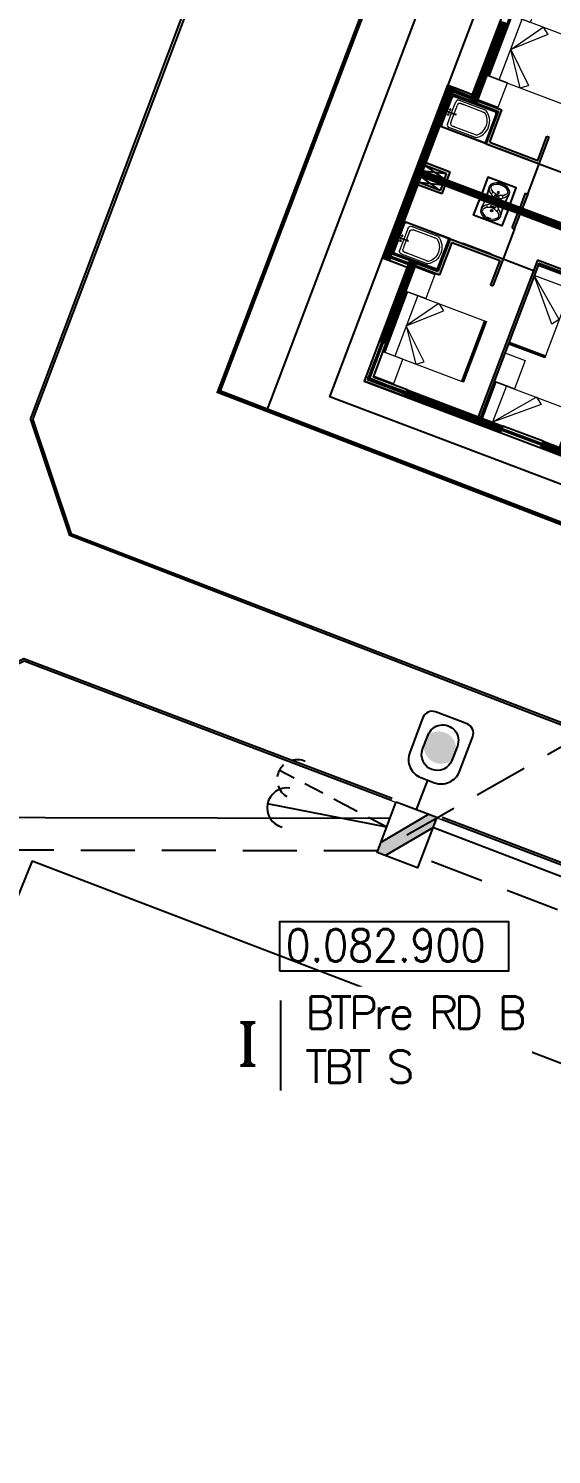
# Model space of a CAD drawing. Extents: x 0 to 346944, y 0 to 6285838.
# Drawn here: x 344133.54 to 344145.64, y 6284404.85 to 6284437.87 of the extents above; entities that cross this region are included whole.
import ezdxf
from ezdxf.enums import TextEntityAlignment as Align

# ---------------------------------------------------------------- set-up
doc = ezdxf.new("R2010")
doc.units = 0
doc.header["$LTSCALE"] = 5
for name, pattern in [('DASHDOT', [1, 0.5, -0.25, 0, -0.25]), ('DASHDOTX2', [2, 1, -0.5, 0, -0.5]), ('DASHED', [0.75, 0.5, -0.25]), ('HIDDEN', [0.375, 0.25, -0.125])]:
    doc.linetypes.add(name, pattern=pattern)
for name, color, linetype in [('ACOM-P', 251, 'DASHED'), ('CALLES-URBANAS', 6, 'Continuous'), ('COTAS', 11, 'Continuous'), ('EQUIPOS_E', 240, 'Continuous'), ('ESTRUCTURAS_E', 42, 'Continuous'), ('ESTRUCTURAS_P', 42, 'Continuous'), ('GRILLA', 254, 'Continuous'), ('LBT_A_E', 100, 'Continuous'), ('LBT_A_P', 100, 'DASHED'), ('LINEA-EDIFICACION-URBANA', 21, 'Continuous'), ('Numero', 42, 'Continuous'), ('PLANTA', 6, 'Continuous'), ('POSTES_E', 41, 'Continuous'), ('Prosan General Linea Oficial', 6, 'DASHDOTX2'), ('PUNTO-DE-INTERES', 254, 'Continuous'), ('TEXTO-BT_P', 151, 'Continuous')]:
    doc.layers.add(name, color=color, linetype=linetype)
doc.layers.add('Muebles', color=8, linetype='Continuous', lineweight=15)
doc.styles.add('2mm', font='simplex.shx', dxfattribs={"width": 0.8, "height": 0.65})
doc.styles.add('ROMANS', font='romans.shx', dxfattribs={"height": 1})
doc.styles.add('ROMANT', font='romant.shx', dxfattribs={"height": 2})
doc.dimstyles.new('ACOMETIDA 500', dxfattribs={"dimtxt": 0.65, "dimasz": 1.8, "dimexe": 1.25, "dimexo": 0.625, "dimtad": 0, "dimdec": 0, "dimtxsty": '2mm', "dimblk": 'NONE', "dimcen": 2.5, "dimse1": 1, "dimse2": 1, "dimclrd": 256, "dimclrt": 2, "dimadec": 0, "dimazin": 0, "dimtfac": 1, "dimtdec": 0, "dimtmove": 0, "dimatfit": 3, "dimldrblk": 'NONE', "dimfxl": 1, "dimtfill": 1, "dimlwd": -1, "dimarcsym": 2})
doc.dimstyles.new('GRILLA X 500', dxfattribs={"dimtxt": 0.5, "dimasz": 1.8, "dimexe": 1.25, "dimexo": 0.625, "dimtad": 0, "dimdec": 0, "dimtxsty": 'ROMANS', "dimblk": 'NONE', "dimcen": 2.5, "dimse1": 1, "dimse2": 1, "dimsd1": 1, "dimsd2": 1, "dimclrd": 256, "dimclrt": 256, "dimadec": 0, "dimazin": 0, "dimtfac": 1, "dimtdec": 0, "dimtmove": 0, "dimatfit": 3, "dimldrblk": 'NONE', "dimfxlon": 1, "dimtfill": 1, "dimlwd": -1, "dimarcsym": 2})
doc.dimstyles.new('VANO 500', dxfattribs={"dimtxt": 0.65, "dimasz": 1.8, "dimexe": 0, "dimexo": 8, "dimgap": 1.2, "dimtad": 0, "dimdec": 0, "dimzin": 0, "dimdsep": 46, "dimtxsty": '2mm', "dimblk": 'NONE', "dimcen": 0, "dimse1": 1, "dimse2": 1, "dimsd1": 1, "dimsd2": 1, "dimclrd": 7, "dimclrt": 2, "dimadec": 0, "dimazin": 0, "dimtfac": 1, "dimtdec": 0, "dimtofl": 0, "dimtmove": 0, "dimatfit": 3, "dimldrblk": 'NONE', "dimfxl": 1, "dimtfill": 1, "dimtolj": 1, "dimtzin": 0, "dimlwd": 25, "dimarcsym": 0})
pattern_1 = [(24.0585514, (-1774.248965, -181.283302), (-0.003883056714, 0.008697556873), [])]
pattern_2 = [(24.0585514, (-1774.248965, -181.283302), (-0.00764381243, 0.01712117495), []), (24.0585514, (-1774.236602, -181.288034), (-0.00764381243, 0.01712117495), [0.009, -0.00375])]

# ---------------------------------------------------------------- blocks, each defined once
blk = doc.blocks.new('tina')
at = {"layer": 'Muebles'}
for p, q in [((170.315, 135.697, 647.13), (171.415, 135.697, 647.13)), ((170.315, 135.697, 647.13), (170.315, 134.927, 647.13)), ((170.327, 134.97, 647.13), (170.327, 135.654, 647.13)), ((170.358, 135.685, 647.13), (171.372, 135.685, 647.13)), ((170.574, 135.651, 647.13), (171.231, 135.651, 647.13)), ((170.574, 135.59, 647.13), (171.17, 135.59, 647.13)), ((170.574, 135.59, 647.13), (170.636, 135.59, 647.13)), ((171.109, 135.59, 647.13), (171.17, 135.59, 647.13)), ((171.231, 135.529, 647.13), (171.231, 135.179, 647.13)), ((171.293, 135.59, 647.13), (171.293, 135.179, 647.13)), ((171.403, 135.654, 647.13), (171.403, 134.97, 647.13)), ((171.415, 135.697, 647.13), (171.415, 134.927, 647.13)), ((171.195, 135.312, 647.13), (171.176, 135.312, 647.13)), ((171.201, 135.318, 647.13), (171.201, 135.337, 647.13)), ((171.201, 135.306, 647.13), (171.201, 135.288, 647.13)), ((171.225, 135.312, 647.13), (171.207, 135.312, 647.13)), ((171.231, 135.179, 647.13), (171.231, 135.095, 647.13)), ((171.361, 135.32, 647.13), (171.239, 135.32, 647.13)), ((171.361, 135.305, 647.13), (171.239, 135.305, 647.13)), ((171.354, 135.312, 647.13), (171.247, 135.312, 647.13)), ((171.293, 135.179, 647.13), (171.293, 135.034, 647.13)), ((171.415, 134.927, 647.13), (170.315, 134.927, 647.13)), ((170.358, 134.939, 647.13), (171.372, 134.939, 647.13)), ((170.574, 135.034, 647.13), (171.17, 135.034, 647.13)), ((170.636, 135.034, 647.13), (170.574, 135.034, 647.13)), ((171.231, 134.973, 647.13), (170.574, 134.973, 647.13)), ((171.17, 135.034, 647.13), (171.109, 135.034, 647.13))]:
    blk.add_line(p, q, dxfattribs=at)
for centre, radius in [((171.201, 135.312, 647.13), 0.0122), ((171.201, 135.312, 647.13), 0.00611), ((171.354, 135.373, 647.13), 0.00764), ((171.354, 135.251, 647.13), 0.00764)]:
    blk.add_circle(centre, radius, dxfattribs=at)
for centre, radius, start, end in [((170.358, 135.654, 647.13), 0.0306, 90, 180), ((170.765, 135.312, 647.13), 0.389, 119.2947, 240.7052), ((170.787, 135.312, 647.13), 0.35, 127.3747, 232.6253), ((171.17, 135.529, 647.13), 0.0611, 360, 90), ((171.231, 135.59, 647.13), 0.0611, 360, 90), ((171.354, 135.373, 647.13), 0.0153, 125.7931, 144.2069), ((171.348, 135.388, 647.13), 0.00365, 218.5191, 6.4809), ((171.354, 135.373, 647.13), 0.0153, 80.7931, 99.2069), ((171.36, 135.388, 647.13), 0.00365, 173.5191, 321.4809), ((171.354, 135.373, 647.13), 0.0153, 35.7931, 54.2069), ((171.372, 135.654, 647.13), 0.0306, 360, 90), ((171.17, 135.095, 647.13), 0.0611, 270, 360), ((171.239, 135.312, 647.13), 0.00764, 90, 270), ((171.354, 135.373, 647.13), 0.0153, 170.7931, 189.2069), ((171.354, 135.251, 647.13), 0.0153, 170.7931, 189.2069), ((171.339, 135.379, 647.13), 0.00365, 263.5191, 51.4809), ((171.339, 135.367, 647.13), 0.00365, 308.5191, 96.4809), ((171.339, 135.257, 647.13), 0.00365, 263.5191, 51.4809), ((171.339, 135.245, 647.13), 0.00365, 308.5191, 96.4809), ((171.354, 135.373, 647.13), 0.0153, 215.7931, 234.2069), ((171.354, 135.251, 647.13), 0.0153, 125.7931, 144.2069), ((171.354, 135.251, 647.13), 0.0153, 215.7931, 234.2069), ((171.348, 135.359, 647.13), 0.00365, 353.5191, 141.4809), ((171.348, 135.266, 647.13), 0.00365, 218.5191, 6.4809), ((171.348, 135.236, 647.13), 0.00365, 353.5191, 141.4809), ((171.354, 135.373, 647.13), 0.00764, 360, 180), ((171.354, 135.373, 647.13), 0.00764, 180, 360), ((171.354, 135.251, 647.13), 0.00764, 360, 180), ((171.354, 135.251, 647.13), 0.00764, 180, 360), ((171.361, 135.312, 647.13), 0.0153, 210, 150), ((171.354, 135.373, 647.13), 0.0153, 260.7931, 279.2069), ((171.354, 135.251, 647.13), 0.0153, 80.7931, 99.2069), ((171.354, 135.251, 647.13), 0.0153, 260.7931, 279.2069), ((171.36, 135.359, 647.13), 0.00365, 38.5191, 186.4809), ((171.36, 135.266, 647.13), 0.00365, 173.5191, 321.4809), ((171.36, 135.236, 647.13), 0.00365, 38.5191, 186.4809), ((171.361, 135.312, 647.13), 0.00764, 270, 90), ((171.354, 135.373, 647.13), 0.0153, 305.7931, 324.2069), ((171.354, 135.251, 647.13), 0.0153, 35.7931, 54.2069), ((171.354, 135.251, 647.13), 0.0153, 305.7931, 324.2069), ((171.368, 135.379, 647.13), 0.00365, 128.5191, 276.4809), ((171.368, 135.367, 647.13), 0.00365, 83.5191, 231.4809), ((171.368, 135.257, 647.13), 0.00365, 128.5191, 276.4809), ((171.368, 135.245, 647.13), 0.00365, 83.5191, 231.4809), ((171.354, 135.373, 647.13), 0.0153, 350.7931, 9.2069), ((171.354, 135.251, 647.13), 0.0153, 350.7931, 9.2069), ((170.358, 134.97, 647.13), 0.0306, 180, 270), ((171.231, 135.034, 647.13), 0.0611, 270, 360), ((171.372, 134.97, 647.13), 0.0306, 270, 360)]:
    blk.add_arc(centre, radius, start, end, dxfattribs=at)
blk = doc.blocks.new('Cama 2 Plaza')
at = {"layer": 'Muebles'}
for p, q in [((171.36, 136.609, -1294.261), (171.345, 136.624, -1294.261)), ((171.38, 136.609, -1294.261), (171.395, 136.624, -1294.261)), ((172.525, 136.624, -1294.261), (172.365, 136.504, -1294.261)), ((172.365, 136.504, -1294.261), (173.045, 135.874, -1294.261)), ((173.045, 135.874, -1294.261), (172.525, 136.624, -1294.261)), ((173.045, 135.124, -1294.261), (173.045, 136.624, -1294.261)), ((173.31, 136.609, -1294.261), (173.295, 136.624, -1294.261)), ((173.33, 136.609, -1294.261), (173.345, 136.624, -1294.261)), ((173.045, 135.874, -1294.261), (172.365, 135.244, -1294.261)), ((172.525, 135.124, -1294.261), (173.045, 135.874, -1294.261)), ((171.36, 135.139, -1294.261), (171.345, 135.124, -1294.261)), ((171.38, 135.139, -1294.261), (171.395, 135.124, -1294.261)), ((172.525, 135.124, -1294.261), (172.365, 135.244, -1294.261)), ((173.31, 135.139, -1294.261), (173.295, 135.124, -1294.261)), ((173.33, 135.139, -1294.261), (173.345, 135.124, -1294.261))]:
    blk.add_line(p, q, dxfattribs=at)
at = {"layer": 'Muebles', "elevation": -1294.261}
for points in [[(172.845, 137.224), (172.845, 136.624), (173.345, 136.624), (173.345, 137.224)], [(171.345, 135.124), (171.345, 136.624), (171.395, 136.624), (171.395, 135.124)], [(171.36, 135.139), (171.36, 136.609), (171.38, 136.609), (171.38, 135.139)], [(171.395, 135.124), (171.395, 136.624), (173.295, 136.624), (173.295, 135.124)], [(173.295, 135.124), (173.295, 136.624), (173.345, 136.624), (173.345, 135.124)], [(173.33, 135.139), (173.33, 136.609), (173.31, 136.609), (173.31, 135.139)], [(172.845, 134.524), (172.845, 135.124), (173.345, 135.124), (173.345, 134.524)]]:
    blk.add_lwpolyline(points, close=True, dxfattribs=at)
blk = doc.blocks.new('Lavamanos')
at = {"layer": 'Muebles'}
for p, q in [((170.242, 134.923), (170.254, 135.104)), ((170.713, 134.926), (170.699, 135.106)), ((170.366, 134.991), (170.343, 135.029)), ((170.351, 134.982), (170.349, 134.985)), ((170.588, 134.991), (170.61, 135.029)), ((170.603, 134.982), (170.606, 134.985))]:
    blk.add_line(p, q, dxfattribs=at)
for points in [[(170.253, 135.111, 0.391595), (170.247, 135.105), (170.234, 134.924, 0.10733), (170.243, 134.856, 0.086738), (170.259, 134.828, 0.467235), (170.695, 134.827, 0.082377), (170.711, 134.854, 0.114857), (170.721, 134.926), (170.707, 135.106, 0.390741), (170.702, 135.111)], [(170.452, 134.774, 0.22708), (170.452, 134.774, 0.089204), (170.45, 134.775, 0.046169), (170.448, 134.776, 0.034314), (170.445, 134.776, 0.034314), (170.442, 134.776, 0.046169), (170.44, 134.775, 0.089204), (170.438, 134.774, 0.22708), (170.437, 134.774, 0.22708), (170.438, 134.773, 0.089204), (170.44, 134.772, 0.046169), (170.442, 134.771, 0.034314), (170.445, 134.771, 0.034314), (170.448, 134.771, 0.046169), (170.45, 134.772, 0.089204), (170.452, 134.773, 0.22708)], [(170.473, 134.772, 0.22708), (170.473, 134.773, 0.089204), (170.471, 134.774, 0.046169), (170.469, 134.775, 0.034314), (170.466, 134.775, 0.034314), (170.463, 134.775, 0.046169), (170.46, 134.774, 0.089204), (170.459, 134.773, 0.22708), (170.458, 134.772, 0.22708), (170.459, 134.772, 0.089204), (170.46, 134.771, 0.046169), (170.463, 134.77, 0.034314), (170.466, 134.77, 0.034314), (170.469, 134.77, 0.046169), (170.471, 134.771, 0.089204), (170.473, 134.772, 0.22708)], [(170.482, 134.772, -0.22708), (170.482, 134.773, -0.089204), (170.484, 134.774, -0.046169), (170.486, 134.775, -0.034314), (170.489, 134.775, -0.034314), (170.492, 134.775, -0.046169), (170.494, 134.774, -0.089204), (170.496, 134.773, -0.22708), (170.497, 134.772, -0.22708), (170.496, 134.772, -0.089204), (170.494, 134.771, -0.046169), (170.492, 134.77, -0.034314), (170.489, 134.77, -0.034314), (170.486, 134.77, -0.046169), (170.484, 134.771, -0.089204), (170.482, 134.772, -0.22708)], [(170.503, 134.774, -0.22708), (170.503, 134.774, -0.089204), (170.505, 134.775, -0.046169), (170.507, 134.776, -0.034314), (170.51, 134.776, -0.034314), (170.513, 134.776, -0.046169), (170.515, 134.775, -0.089204), (170.517, 134.774, -0.22708), (170.517, 134.774, -0.22708), (170.517, 134.773, -0.089204), (170.515, 134.772, -0.046169), (170.513, 134.771, -0.034314), (170.51, 134.771, -0.034314), (170.507, 134.771, -0.046169), (170.505, 134.772, -0.089204), (170.503, 134.773, -0.22708)]]:
    blk.add_lwpolyline(points, format="xyb", close=True, dxfattribs=at)
for centre, radius in [((170.435, 135.049), 0.014), ((170.477, 135.049), 0.014), ((170.517, 135.049), 0.014), ((170.477, 134.957), 0.0264), ((170.477, 134.957), 0.0176)]:
    blk.add_circle(centre, radius, dxfattribs=at)
for centre, radius, start, end in [((170.477, 134.854), 0.243, 13.9054, 164.7627), ((170.393, 134.911), 0.152, 175.5403, 198.6441), ((170.34, 134.893), 0.096, 198.6441, 220.3296), ((170.477, 135.01), 0.276, 220.3296, 319.6161), ((170.336, 134.89), 0.0608, 139.7712, 220.2287), ((170.471, 134.812), 0.216, 126.477, 148.1246), ((170.477, 134.771), 0.246, 40.2287, 139.7712), ((170.477, 135.01), 0.246, 220.2287, 319.7712), ((170.345, 134.982), 0.0048, 36.1745, 123.3515), ((170.609, 134.982), 0.0048, 56.6485, 143.8254), ((170.483, 134.812), 0.216, 32.4481, 53.5229), ((170.619, 134.89), 0.0608, 319.7712, 40.2287), ((170.615, 134.893), 0.096, 319.6161, 340.2142), ((170.562, 134.912), 0.152, 340.2142, 5.0936)]:
    blk.add_arc(centre, radius, start, end, dxfattribs=at)
blk = doc.blocks.new('cama')
at = {"layer": 'Muebles'}
for p, q in [((42.8, 33.367), (42.785, 33.352)), ((43.67, 33.387), (43.685, 33.402)), ((43.67, 33.367), (43.685, 33.352)), ((42.785, 32.352), (43.685, 33.102)), ((42.785, 33.102), (43.685, 33.102)), ((42.905, 32.192), (43.685, 33.102)), ((42.785, 32.352), (42.905, 32.192)), ((42.8, 31.437), (42.785, 31.452)), ((42.8, 31.417), (42.785, 31.402))]:
    blk.add_line(p, q, dxfattribs=at)
for points in [[(42.785, 33.402), (42.085, 33.402), (42.085, 32.902), (42.785, 32.902)], [(42.785, 33.402), (43.685, 33.402), (43.685, 33.352), (42.785, 33.352)], [(42.785, 31.452), (43.685, 31.452), (43.685, 33.352), (42.785, 33.352)], [(42.8, 33.387), (43.67, 33.387), (43.67, 33.367), (42.8, 33.367)], [(42.785, 31.402), (43.685, 31.402), (43.685, 31.452), (42.785, 31.452)], [(42.8, 31.417), (43.67, 31.417), (43.67, 31.437), (42.8, 31.437)]]:
    blk.add_lwpolyline(points, close=True, dxfattribs=at)
blk = doc.blocks.new('PLANTA 2')
at = {"layer": 'PUNTO-DE-INTERES'}
h = blk.add_hatch(dxfattribs=at)
h.set_pattern_fill('LINE', color=256, scale=0.003, angle=384.0586)
h.set_pattern_definition(pattern_1)
h.paths.add_polyline_path([(-18.457, -1.702), (-19.279, -3.849), (-20.08, -3.542), (-20.055, -3.477), (-19.319, -3.759), (-18.522, -1.677)])
h.paths.add_polyline_path([(-19.501, -1.303), (-19.612, -1.593), (-19.789, -1.526), (-19.817, -1.6), (-19.64, -1.668), (-19.673, -1.752), (-19.598, -1.781), (-19.426, -1.331)])
h.paths.add_polyline_path([(-20.536, -1.24), (-20.844, -1.122), (-20.873, -1.197), (-20.564, -1.314)])
h.paths.add_polyline_path([(-21.311, -0.943), (-21.643, -0.816), (-21.671, -0.891), (-21.34, -1.018)])
h.paths.add_polyline_path([(-22.11, -0.637), (-23.216, -0.214), (-23.245, -0.289), (-22.138, -0.712)])
h.paths.add_polyline_path([(-23.862, -0.502), (-23.787, -0.531), (-24.141, -1.456), (-24.216, -1.427)])
h.paths.add_polyline_path([(-20.19, -4.027), (-24.854, -2.242), (-24.472, -1.244), (-24.398, -1.272), (-24.767, -2.238), (-20.243, -3.969), (-20.241, -3.963), (-20.175, -3.988)])
h = blk.add_hatch(dxfattribs=at)
h.set_pattern_fill('JIS_STN_2.5', color=256, scale=0.0075, angle=339.0586)
h.set_pattern_definition(pattern_2)
h.paths.add_polyline_path([(-18.729, -2.218), (-18.846, -2.173), (-18.917, -2.36), (-18.801, -2.404), (-18.789, -2.375), (-18.877, -2.342), (-18.828, -2.213), (-18.74, -2.247)])
h.paths.add_polyline_path([(-19.474, -2.147), (-19.368, -1.869), (-19.598, -1.781), (-19.587, -1.752), (-19.328, -1.851), (-19.445, -2.158)])
h.paths.add_polyline_path([(-21.289, -3.125), (-21.261, -3.136), (-20.564, -1.314), (-20.592, -1.304)])
h.paths.add_polyline_path([(-21.636, -2.981), (-22.061, -2.818), (-21.95, -2.529), (-21.67, -2.636), (-21.491, -2.169), (-21.771, -2.062), (-21.368, -1.007), (-21.34, -1.018), (-21.733, -2.045), (-21.452, -2.152), (-21.653, -2.675), (-21.933, -2.568), (-22.022, -2.801), (-21.625, -2.953)])
h.paths.add_polyline_path([(-22.423, -0.603), (-23.116, -2.415), (-22.434, -2.675), (-22.424, -2.647), (-23.077, -2.397), (-22.395, -0.614)])
h.paths.add_polyline_path([(-24.13, -1.427), (-23.849, -1.534), (-23.992, -1.908), (-23.437, -2.12), (-23.33, -1.84), (-23.302, -1.851), (-23.42, -2.16), (-24.032, -1.926), (-23.889, -1.552), (-24.141, -1.456)])
h.paths.add_polyline_path([(-24.516, -2.334), (-24.492, -2.27), (-24.743, -2.174), (-24.731, -2.144), (-24.451, -2.252), (-24.487, -2.345)])
h.paths.add_polyline_path([(-23.582, -2.5), (-23.554, -2.51), (-23.618, -2.677), (-23.646, -2.667)])
h = blk.add_hatch(dxfattribs=at)
h.set_pattern_fill('LINE', color=256, scale=0.003, angle=384.0586)
h.set_pattern_definition(pattern_1)
h.paths.add_polyline_path([(-20.452, -6.915), (-19.63, -4.768), (-20.431, -4.461), (-20.456, -4.527), (-19.721, -4.808), (-20.517, -6.89)])
h.paths.add_polyline_path([(-21.495, -6.515), (-21.384, -6.225), (-21.561, -6.157), (-21.533, -6.082), (-21.356, -6.15), (-21.323, -6.066), (-21.249, -6.095), (-21.421, -6.544)])
h.paths.add_polyline_path([(-22.308, -5.871), (-22.616, -5.753), (-22.588, -5.679), (-22.28, -5.796)])
h.paths.add_polyline_path([(-23.083, -5.575), (-23.415, -5.448), (-23.386, -5.373), (-23.055, -5.5)])
h.paths.add_polyline_path([(-23.882, -5.269), (-24.989, -4.845), (-24.96, -4.771), (-23.853, -5.194)])
h.paths.add_polyline_path([(-25.277, -4.2), (-25.202, -4.228), (-24.848, -3.303), (-24.923, -3.275)])
h.paths.add_polyline_path([(-20.19, -4.027), (-24.854, -2.242), (-25.236, -3.24), (-25.162, -3.269), (-24.792, -2.303), (-20.268, -4.035), (-20.271, -4.041), (-20.205, -4.066)])
h = blk.add_hatch(dxfattribs=at)
h.set_pattern_fill('JIS_STN_2.5', color=256, scale=0.0075, angle=339.0586)
h.set_pattern_definition(pattern_2)
h.paths.add_polyline_path([(-20.31, -6.349), (-20.427, -6.305), (-20.356, -6.118), (-20.239, -6.163), (-20.25, -6.192), (-20.338, -6.158), (-20.387, -6.287), (-20.299, -6.32)])
h.paths.add_polyline_path([(-20.913, -5.905), (-21.019, -6.183), (-21.249, -6.095), (-21.26, -6.124), (-21.001, -6.223), (-20.883, -5.916)])
h.paths.add_polyline_path([(-21.611, -3.965), (-21.583, -3.975), (-22.28, -5.796), (-22.308, -5.786)])
h.paths.add_polyline_path([(-21.965, -3.84), (-22.39, -3.678), (-22.5, -3.967), (-22.22, -4.074), (-22.399, -4.541), (-22.679, -4.434), (-23.083, -5.489), (-23.055, -5.5), (-22.662, -4.473), (-22.382, -4.58), (-22.182, -4.057), (-22.462, -3.95), (-22.372, -3.716), (-21.975, -3.868)])
h.paths.add_polyline_path([(-24.138, -5.085), (-23.445, -3.274), (-22.763, -3.535), (-22.774, -3.563), (-23.428, -3.313), (-24.11, -5.096)])
h.paths.add_polyline_path([(-24.859, -3.332), (-24.578, -3.44), (-24.435, -3.067), (-23.881, -3.279), (-23.988, -3.559), (-23.96, -3.57), (-23.841, -3.26), (-24.453, -3.026), (-24.596, -3.4), (-24.848, -3.303)])
h.paths.add_polyline_path([(-24.541, -2.399), (-24.566, -2.464), (-24.817, -2.367), (-24.828, -2.397), (-24.548, -2.504), (-24.512, -2.41)])
h.paths.add_polyline_path([(-23.735, -2.899), (-23.707, -2.91), (-23.643, -2.743), (-23.671, -2.732)])
for p, q in [((-24.216, -1.427), (-23.862, -0.502)), ((-24.141, -1.456), (-23.787, -0.531)), ((-25.236, -3.24), (-24.472, -1.244)), ((-24.767, -2.238), (-24.398, -1.272)), ((-24.472, -1.244), (-24.398, -1.272)), ((-24.398, -1.272), (-24.187, -1.353)), ((-24.216, -1.427), (-24.426, -1.347)), ((-24.216, -1.427), (-24.141, -1.456)), ((-24.141, -1.456), (-23.889, -1.552)), ((-24.13, -1.427), (-23.849, -1.534)), ((-24.032, -1.926), (-23.889, -1.552)), ((-23.992, -1.908), (-23.849, -1.534)), ((-24.032, -1.926), (-23.42, -2.16)), ((-23.992, -1.908), (-23.437, -2.12)), ((-23.437, -2.12), (-23.33, -1.84)), ((-23.42, -2.16), (-23.302, -1.851)), ((-23.33, -1.84), (-23.302, -1.851)), ((-24.451, -2.252), (-24.731, -2.144)), ((-24.792, -2.303), (-25.162, -3.269)), ((-20.268, -4.035), (-24.792, -2.303)), ((-24.566, -2.464), (-24.792, -2.303)), ((-20.243, -3.969), (-24.767, -2.238)), ((-24.492, -2.27), (-24.767, -2.238)), ((-24.492, -2.27), (-24.743, -2.174)), ((-24.743, -2.174), (-24.516, -2.334)), ((-24.516, -2.334), (-24.492, -2.27)), ((-24.487, -2.345), (-24.451, -2.252)), ((-23.554, -2.51), (-23.42, -2.16)), ((-23.42, -2.16), (-23.07, -2.294)), ((-24.548, -2.504), (-24.828, -2.397)), ((-24.566, -2.464), (-24.817, -2.367)), ((-24.817, -2.367), (-24.541, -2.399)), ((-24.541, -2.399), (-24.566, -2.464)), ((-24.512, -2.41), (-24.548, -2.504)), ((-23.582, -2.5), (-23.646, -2.667)), ((-23.554, -2.51), (-23.618, -2.677)), ((-23.582, -2.5), (-23.554, -2.51)), ((-23.735, -2.899), (-23.671, -2.732)), ((-23.707, -2.91), (-23.643, -2.743)), ((-23.707, -2.91), (-23.841, -3.26)), ((-23.735, -2.899), (-23.707, -2.91)), ((-24.453, -3.026), (-24.596, -3.4)), ((-24.435, -3.067), (-24.578, -3.44)), ((-24.453, -3.026), (-23.841, -3.26)), ((-24.435, -3.067), (-23.881, -3.279)), ((-24.923, -3.275), (-25.277, -4.2)), ((-25.236, -3.24), (-25.162, -3.269)), ((-25.162, -3.269), (-24.952, -3.349)), ((-24.923, -3.275), (-25.133, -3.194)), ((-24.945, -3.298), (-24.953, -3.317)), ((-24.923, -3.275), (-24.848, -3.303)), ((-23.445, -3.274), (-24.138, -5.085)), ((-23.881, -3.279), (-23.988, -3.559)), ((-23.841, -3.26), (-23.96, -3.57)), ((-23.841, -3.26), (-23.491, -3.394)), ((-22.763, -3.535), (-23.445, -3.274)), ((-24.848, -3.303), (-25.202, -4.228)), ((-24.859, -3.332), (-24.578, -3.44)), ((-24.848, -3.303), (-24.596, -3.4)), ((-23.428, -3.313), (-24.11, -5.096)), ((-22.774, -3.563), (-23.428, -3.313)), ((-23.988, -3.559), (-23.96, -3.57)), ((-25.277, -4.2), (-25.456, -4.667)), ((-25.202, -4.228), (-25.352, -4.621)), ((-25.277, -4.2), (-25.202, -4.228)), ((-24.96, -4.771), (-25.352, -4.621)), ((-24.989, -4.845), (-25.456, -4.667)), ((-25.38, -4.643), (-25.41, -4.631)), ((-24.96, -4.771), (-24.989, -4.845)), ((-24.96, -4.771), (-23.853, -5.194)), ((-24.989, -4.845), (-23.882, -5.269)), ((-23.853, -5.194), (-23.882, -5.269)), ((-23.882, -5.269), (-23.415, -5.448)), ((-23.386, -5.373), (-23.853, -5.194)), ((-23.636, -5.309), (-23.644, -5.328)), ((-23.409, -5.396), (-23.416, -5.415)), ((-23.386, -5.373), (-23.415, -5.448)), ((-23.415, -5.448), (-23.083, -5.575)), ((-23.386, -5.373), (-23.055, -5.5))]:
    blk.add_line(p, q, dxfattribs=at)
at = {"layer": 'PUNTO-DE-INTERES', "ltscale": 30}
for p, q in [((-24.032, -1.926), (-24.569, -1.72)), ((-24.453, -3.026), (-24.99, -2.821))]:
    blk.add_line(p, q, dxfattribs=at)
at = {"layer": 'PUNTO-DE-INTERES', "ltscale": 13}
for p, q in [((-23.56, -2.11), (-23.887, -1.984)), ((-23.979, -3.204), (-24.306, -3.079))]:
    blk.add_line(p, q, dxfattribs=at)
at = {"layer": 'PUNTO-DE-INTERES'}
for points in [[(7.827, -18.301), (14.454, 1.363), (-4.323, 7.845), (-5.04, 8.133), (-16.944, 12.62), (-20.002, 13.777), (-24.341, 2.482), (-27.138, -4.783), (-22.696, -6.513), (-9.573, -11.594), (-0.464, -15.104), (2.191, -16.123), (6.51, -17.792), (7.827, -18.301)], [(-24.441, 0.588), (-24.989, 0.798), (-27.138, -4.783), (-26.579, -5), (-24.441, 0.588)], [(-24.397, -1.305), (-24.404, -1.323), (-24.217, -1.395), (-24.21, -1.376)], [(-24.4, -1.314), (-24.213, -1.385)], [(-24.21, -1.376), (-24.397, -1.305)], [(-24.953, -3.317), (-25.139, -3.245), (-25.132, -3.227)], [(-25.136, -3.236), (-24.949, -3.308)], [(-25.132, -3.227), (-24.945, -3.298)], [(-25.235, -4.229), (-25.253, -4.222), (-25.329, -4.421), (-25.311, -4.428)], [(-25.244, -4.226), (-25.32, -4.424)], [(-25.311, -4.428), (-25.235, -4.229)], [(-25.315, -4.44), (-25.334, -4.432), (-25.405, -4.619), (-25.387, -4.627)], [(-25.325, -4.436), (-25.396, -4.623)], [(-25.387, -4.627), (-25.315, -4.44)], [(-25.41, -4.631), (-25.405, -4.619), (-25.387, -4.627), (-25.391, -4.638)], [(-25.41, -4.631), (-25.417, -4.65), (-25.387, -4.661)], [(-25.398, -4.657), (-25.391, -4.638)], [(-25.38, -4.643), (-25.387, -4.661)], [(-25.38, -4.643), (-25.387, -4.661), (-25.2, -4.733), (-25.193, -4.714)], [(-25.383, -4.652), (-25.196, -4.723)], [(-25.193, -4.714), (-25.38, -4.643)], [(-25.181, -4.719), (-25.188, -4.737), (-24.99, -4.813), (-24.983, -4.795)], [(-25.185, -4.728), (-24.986, -4.804)], [(-24.983, -4.795), (-25.181, -4.719)], [(-23.644, -5.328), (-23.86, -5.245), (-23.852, -5.227)], [(-23.856, -5.236), (-23.64, -5.319)], [(-23.852, -5.227), (-23.636, -5.309)], [(-23.416, -5.415), (-23.632, -5.332), (-23.625, -5.314)], [(-23.628, -5.323), (-23.412, -5.406)], [(-23.625, -5.314), (-23.409, -5.396)]]:
    blk.add_lwpolyline(points, dxfattribs=at)
for points in [[(-19.501, -1.303), (-23.857, 0.364), (-24.472, -1.244), (-24.187, -1.353), (-23.683, -0.035), (-19.612, -1.593)], [(-24.404, -1.323), (-24.415, -1.319), (-24.408, -1.3), (-24.397, -1.305)], [(-24.198, -1.381), (-24.21, -1.376), (-24.217, -1.395), (-24.205, -1.399)], [(-21.495, -6.515), (-25.852, -4.848), (-25.236, -3.24), (-24.952, -3.349), (-25.456, -4.667), (-21.384, -6.225)], [(-25.132, -3.227), (-25.144, -3.222), (-25.151, -3.241), (-25.139, -3.245)], [(-24.941, -3.321), (-24.953, -3.317), (-24.945, -3.298), (-24.934, -3.303)], [(-25.253, -4.222), (-25.249, -4.21), (-25.23, -4.218), (-25.235, -4.229)], [(-25.334, -4.432), (-25.329, -4.421), (-25.311, -4.428), (-25.315, -4.44)], [(-25.188, -4.737), (-25.2, -4.733), (-25.193, -4.714), (-25.181, -4.719)], [(-24.978, -4.818), (-24.99, -4.813), (-24.983, -4.795), (-24.971, -4.799)], [(-23.86, -5.245), (-23.871, -5.241), (-23.864, -5.222), (-23.852, -5.227)], [(-23.632, -5.332), (-23.644, -5.328), (-23.636, -5.309), (-23.625, -5.314)], [(-23.404, -5.42), (-23.416, -5.415), (-23.409, -5.396), (-23.397, -5.401)]]:
    blk.add_lwpolyline(points, close=True, dxfattribs=at)
at = {"layer": 'PUNTO-DE-INTERES', "ltscale": 30}
for points in [[(-24.084, -2.499), (-23.757, -2.624), (-23.686, -2.438), (-24.013, -2.312)], [(-24.109, -2.565), (-23.782, -2.69), (-23.854, -2.876), (-24.181, -2.751)]]:
    blk.add_lwpolyline(points, close=True, dxfattribs=at)
at = {"layer": 'PUNTO-DE-INTERES', "yscale": 0.5, "zscale": 0.5}
for name, p, xscale, rotation in [('Cama 2 Plaza', (32.782, -95.21, 647.13), -0.5, 339.058551410992), ('tina', (79.739, 31.009, -323.565), 0.5, 159.0585514109921), ('Lavamanos', (-79.384, 90.997), -0.5, 159.058551410992), ('Lavamanos', (-127.699, -35.255), 0.5, 339.058551410992), ('tina', (30.818, -96.825, -323.565), -0.5, 339.058551410992), ('Cama 2 Plaza', (80.123, 28.495, 647.13), 0.5, 159.0585514109921), ('cama', (-8.997, -26.717), -0.5, 339.058551410992), ('cama', (-0.706, 9.335), -0.5, 69.05855141099204)]:
    blk.add_blockref(name, p, dxfattribs=dict(at, xscale=xscale, rotation=rotation))
blk = doc.blocks.new('PLANTA')
at = {"layer": 'CALLES-URBANAS'}
for p, q in [((-13.153, -5.229, -0.517), (-26.997, -41.99, -3.001)), ((-13.022, -5.163, -0.51), (-26.942, -41.997, -0.51))]:
    blk.add_line(p, q, dxfattribs=at)
for points, elevation in [([(57.22, -76.56), (43.205, -71.201), (34.561, -67.898), (29.246, -65.88), (10.996, -58.924), (-15.3, -48.857), (-26.084, -44.701), (-26.997, -41.99)], -2.006), ([(57.238, -76.514), (43.223, -71.154), (34.579, -67.851), (29.264, -65.833), (11.013, -58.877), (-15.282, -48.811), (-26.045, -44.663), (-26.942, -41.997)], -2.006), ([(-29.746, -48.802), (-27.146, -47.545), (-16.525, -51.573), (10.021, -61.673), (28.171, -68.613), (45.053, -75.086), (46.333, -77.78), (45.54, -79.903)], -3.09), ([(-29.64, -48.806), (-27.143, -47.599), (-16.542, -51.62), (10.004, -61.719), (28.153, -68.66), (45.016, -75.126), (46.278, -77.783), (45.493, -79.885)], -3.09)]:
    blk.add_lwpolyline(points, dxfattribs=dict(at, elevation=elevation))
at = {"layer": 'LINEA-EDIFICACION-URBANA'}
blk.add_line((-26.957, -52.23, -2.715), (-28.623, -56.348, -0.973), dxfattribs=at)
at = {"layer": 'LINEA-EDIFICACION-URBANA', "elevation": -2.715}
blk.add_lwpolyline([(-26.957, -52.23), (9.438, -66.158), (26.494, -72.702), (40.519, -77.952)], dxfattribs=at)
at = {"layer": 'Prosan General Linea Oficial', "linetype": 'DASHDOT', "const_width": 0.1, "flags": 128}
blk.add_lwpolyline([(12.407, -54.797), (-0.593, -49.823), (-5.065, -48.111), (-11.593, -45.613), (-13.736, -44.793), (-21.467, -41.814), (-22.633, -41.365), (-19.864, -34.09), (-18.237, -29.814), (-17.095, -26.814), (-8.502, -4.192), (-7.391, -4.608), (-2.378, -6.483), (21.465, -15.364), (22.901, -15.935), (60.504, -28.756), (47.4, -68.134), (44.763, -67.126), (36.111, -63.821), (30.794, -61.803), (12.55, -54.852)], dxfattribs=at)
at = {"layer": 'PLANTA', "xscale": 2, "yscale": 2, "zscale": 2, "rotation": 0.2194448801566033}
blk.add_blockref('PLANTA 2', (31.606, -31.592), dxfattribs=at)
blk = doc.blocks.new('PC-9_E')
blk.add_wipeout([(-1, 1.25), (1, 1.25), (1, -1.25), (-1, -1.25)]).dxf.layer = 'POSTES_E'
at = {"layer": 'POSTES_E', "ltscale": 3}
blk.add_hatch(color=256, dxfattribs=at).paths.add_polyline_path([(-1, -0.76), (-1, -1.25), (-0.583, -1.25), (1, 0.728), (1, 1.25), (0.608, 1.25)])
at = {"layer": 'POSTES_E'}
for p, q in [((0.608, 1.25), (-1, -0.76)), ((1, 0.728), (-0.583, -1.25))]:
    blk.add_line(p, q, dxfattribs=at)
blk.add_lwpolyline([(-1, 1.25), (1, 1.25), (1, -1.25), (-1, -1.25)], close=True, dxfattribs=at)
blk = doc.blocks.new('*U121')
at = {"layer": 'ESTRUCTURAS_E'}
blk.add_line((0, 0), (7.442, 0.931), dxfattribs=at)
blk.add_arc((6.222, 0.779), 1.229, 280.33719, 93.9305, dxfattribs=at)
blk = doc.blocks.new('*U48')
at = {"color": 50}
blk.add_wipeout([(-1.232, -4.09), (-1.232, 0), (1.232, 0), (1.232, -4.09), (1.231, -4.113), (1.23, -4.136), (1.227, -4.159), (1.223, -4.182), (1.218, -4.202), (1.212, -4.222), (1.205, -4.242), (1.198, -4.262), (1.189, -4.282), (1.179, -4.302), (1.168, -4.321), (1.156, -4.34), (1.143, -4.358), (1.13, -4.375), (1.115, -4.392), (1.1, -4.408), (1.085, -4.423), (1.069, -4.437), (1.052, -4.45), (1.035, -4.462), (1.025, -4.469), (1.015, -4.475), (0.996, -4.486), (0.975, -4.496), (0.954, -4.506), (0.934, -4.514), (0.913, -4.521), (0.891, -4.526), (0.87, -4.531), (0.848, -4.535), (0.826, -4.538), (0.804, -4.539), (0.782, -4.54), (-0.782, -4.54), (-0.799, -4.54), (-0.814, -4.539), (-0.829, -4.537), (-0.841, -4.536), (-0.852, -4.535), (-0.868, -4.532), (-0.882, -4.529), (-0.892, -4.526), (-0.902, -4.524), (-0.912, -4.521), (-0.925, -4.517), (-0.932, -4.514), (-0.941, -4.511), (-0.952, -4.507), (-0.964, -4.501), (-0.978, -4.495), (-0.992, -4.488), (-1.008, -4.479), (-1.026, -4.468), (-1.045, -4.455), (-1.063, -4.441), (-1.078, -4.429), (-1.09, -4.418), (-1.1, -4.408), (-1.109, -4.399), (-1.117, -4.39), (-1.124, -4.382), (-1.131, -4.375), (-1.137, -4.367), (-1.143, -4.358), (-1.152, -4.347), (-1.164, -4.328), (-1.174, -4.311), (-1.184, -4.293), (-1.191, -4.278), (-1.198, -4.261), (-1.205, -4.242), (-1.211, -4.224), (-1.218, -4.202), (-1.223, -4.179), (-1.228, -4.153), (-1.231, -4.123)], dxfattribs=at)
at = {"layer": 'EQUIPOS_E', "linetype": 'Continuous'}
blk.add_hatch(color=50, dxfattribs=at).paths.add_polyline_path([(0.725, -3.421, 0.8991), (-0.725, -2.715, 0.8991)])
at = {"layer": 'EQUIPOS_E', "color": 50, "linetype": 'Continuous'}
blk.add_line((0, 0), (0, -1.46), dxfattribs=at)
for points in [[(0.332, -1.46), (-0.332, -1.46, 0.414214), (-1.232, -2.36), (-1.232, -4.09, 0.414214), (-0.782, -4.54), (0.782, -4.54, 0.414214), (1.232, -4.09), (1.232, -2.36, 0.414214)], [(-0.725, -2.715), (-0.725, -2.715, -1), (0.725, -2.715), (0.725, -2.715), (0.725, -3.421, -1), (-0.725, -3.421)]]:
    blk.add_lwpolyline(points, format="xyb", close=True, dxfattribs=at)
blk = doc.blocks.new('*D91')
at = {"layer": 'Defpoints', "color": 0, "linetype": 'HIDDEN', "ltscale": 0.25, "transparency": 16777216}
for p in [(344142.298, 6284419.196), (344180.102, 6284406.063), (344179.653, 6284404.892)]:
    blk.add_point(p, dxfattribs=at)
at = {"layer": 'COTAS', "color": 2, "linetype": 'HIDDEN', "ltscale": 0.25, "transparency": 16777216, "insert": (344161.424, 6284413.215), "char_height": 0.65, "attachment_point": 5, "rotation": 339.0474, "style": '2mm', "bg_fill": 3, "box_fill_scale": 1.1, "bg_fill_color": 256, "bg_fill_true_color": 13158600, "bg_fill_transparency": 0}
blk.add_mtext('\\A1;40.00', dxfattribs=at)
blk = doc.blocks.new('_None')
blk = doc.blocks.new('*D93')
at = {"layer": 'Defpoints', "color": 0, "linetype": 'HIDDEN', "ltscale": 0.25, "transparency": 16777216}
for p in [(344142.3, 6284420.233), (344121.527, 6284419.238), (344142.298, 6284419.196)]:
    blk.add_point(p, dxfattribs=at)
at = {"layer": 'COTAS', "color": 2, "linetype": 'HIDDEN', "ltscale": 0.25, "transparency": 16777216, "insert": (344131.915, 6284420.254), "char_height": 0.65, "attachment_point": 5, "rotation": 359.884, "style": '2mm', "bg_fill": 3, "box_fill_scale": 1.1, "bg_fill_color": 256, "bg_fill_true_color": 13158600, "bg_fill_transparency": 0}
blk.add_mtext('\\A1;21.00', dxfattribs=at)
blk = doc.blocks.new('*D94')
at = {"layer": 'Defpoints', "color": 0, "linetype": 'HIDDEN', "ltscale": 0.25, "transparency": 16777216}
for p in [(344136.8, 6284459.434), (344138.063, 6284458.954), (344121.527, 6284419.238)]:
    blk.add_point(p, dxfattribs=at)
at = {"layer": 'COTAS', "color": 2, "linetype": 'HIDDEN', "ltscale": 0.25, "transparency": 16777216, "insert": (344130.426, 6284438.856), "char_height": 0.65, "attachment_point": 5, "rotation": 69.1949, "style": '2mm', "bg_fill": 3, "box_fill_scale": 1.1, "bg_fill_color": 256, "bg_fill_true_color": 13158600, "bg_fill_transparency": 0}
blk.add_mtext('\\A1;43.00', dxfattribs=at)
blk = doc.blocks.new('*D106')
at = {"layer": 'ACOM-P', "ltscale": 0.5, "transparency": 16777216}
for p, q in [((344152.913, 6284425.245), (344148.773, 6284422.885)), ((344142.298, 6284419.196), (344146.439, 6284421.555))]:
    blk.add_line(p, q, dxfattribs=at)
at = {"layer": 'Defpoints', "color": 0, "ltscale": 0.5, "transparency": 16777216}
for p in [(344152.913, 6284425.245), (344142.298, 6284419.196), (344142.298, 6284419.196)]:
    blk.add_point(p, dxfattribs=at)
at = {"layer": 'ACOM-P', "color": 2, "ltscale": 0.5, "transparency": 16777216, "insert": (344147.606, 6284422.22), "char_height": 0.65, "attachment_point": 5, "rotation": 29.6799, "style": '2mm', "bg_fill": 3, "box_fill_scale": 1.1, "bg_fill_color": 256, "bg_fill_true_color": 13158600, "bg_fill_transparency": 0}
blk.add_mtext('12m', dxfattribs=at)
blk = doc.blocks.new('*U120')
at = {"layer": 'ESTRUCTURAS_E', "ltscale": 3}
for p, q in [((0, 0), (1.162, -0.532)), ((1.874, -0.858), (3.351, -1.535)), ((4.063, -1.861), (5.205, -2.385)), ((5.888, -2.697), (6.819, -3.124))]:
    blk.add_line(p, q, dxfattribs=at)
for centre, radius, start, end in [((5.699, -2.617), 1.229, 21.77366, 62.18522), ((5.698, -2.617), 1.23, 315.47331, 355.86174), ((5.699, -2.617), 1.229, 248.58886, 289.00042)]:
    blk.add_arc(centre, radius, start, end, dxfattribs=at)
blk = doc.blocks.new('*D119')
at = {"layer": 'Defpoints', "color": 0, "ltscale": 0.5, "transparency": 16777216}
for p in [(344297.865, 6284457.293), (344300, 6284395.5), (0, 0)]:
    blk.add_point(p, dxfattribs=at)
at = {"layer": 'GRILLA', "ltscale": 0.5, "transparency": 16777216, "insert": (344297.865, 6284461.728), "char_height": 1, "attachment_point": 5, "rotation": 90, "style": 'ROMANS', "bg_fill": 3, "box_fill_scale": 1.1, "bg_fill_color": 256, "bg_fill_true_color": 13158600, "bg_fill_transparency": 0}
blk.add_mtext('X-344300', dxfattribs=at)

msp = doc.modelspace()

# ---------------------------------------------------------------- block references
at = {"layer": 'PLANTA'}
msp.add_blockref('PLANTA', (344160.577, 6284470.825), dxfattribs=at)

# ---------------------------------------------------------------- next in the draw order: linework, layer by layer
at = {"layer": 'LBT_A_E', "ltscale": 0.5}
for points in [[(344141.906, 6284419.571), (344121.95, 6284419.612)], [(344179.318, 6284405.417), (344142.898, 6284419.367)]]:
    msp.add_lwpolyline(points, dxfattribs=at)
at = {"layer": 'LBT_A_P', "ltscale": 0.5}
for points in [[(344141.622, 6284418.822), (344122.053, 6284418.862)], [(344179.052, 6284404.716), (344142.632, 6284418.666)]]:
    msp.add_lwpolyline(points, dxfattribs=at)
at = {"layer": 'TEXTO-BT_P', "ltscale": 0.5}
msp.add_lwpolyline([(344139.37, 6284415.357), (344139.37, 6284413.274)], dxfattribs=at)

# ---------------------------------------------------------------- next in the draw order: block references
at = {"layer": 'ESTRUCTURAS_E', "ltscale": 5, "xscale": 0.375, "yscale": 0.375, "zscale": 0.375, "rotation": 161.8607217738821}
msp.add_blockref('*U121', (344141.831, 6284419.373), dxfattribs=at)

# ---------------------------------------------------------------- next in the draw order: texts
at = {"layer": 'TEXTO-BT_P', "ltscale": 0.5, "style": 'ROMANT'}
msp.add_text('I', height=1, dxfattribs=at).set_placement((344138.614, 6284414.353), align=Align.MIDDLE_CENTER)

# ---------------------------------------------------------------- next in the draw order: block references
at = {"layer": 'EQUIPOS_E', "ltscale": 5, "xscale": 0.5, "yscale": 0.5, "zscale": 0.5, "rotation": 159.2269147104431}
msp.add_blockref('*U48', (344142.52, 6284419.78), dxfattribs=at)

# ---------------------------------------------------------------- next in the draw order: block references
at = {"layer": 'POSTES_E', "ltscale": 5, "xscale": 0.5, "yscale": 0.5, "zscale": 0.5, "rotation": 339.2269148623894}
msp.add_blockref('PC-9_E', (344142.298, 6284419.196), dxfattribs=at)

# ---------------------------------------------------------------- next in the draw order: dimensions: what is measured, and where the dimension line sits
at = {"layer": 'COTAS', "linetype": 'HIDDEN', "ltscale": 0.25}
dim = msp.add_aligned_dim(p1=(344142.298, 6284419.196), p2=(344179.653, 6284404.892), distance=1.254, dimstyle='VANO 500', override={"dimpost": '.00', "dimsah": 1}, dxfattribs=at)
dim.commit()
dim.dimension.update_dxf_attribs({"geometry": '*D91', "text_midpoint": (344161.424, 6284413.215)})

# ---------------------------------------------------------------- next in the draw order: linework, layer by layer
at = {"layer": 'Numero'}
msp.add_lwpolyline([(344139.35, 6284416.049), (344144.655, 6284416.049), (344144.655, 6284417.182), (344139.35, 6284417.182)], close=True, dxfattribs=at)

# ---------------------------------------------------------------- next in the draw order: texts
at = {"layer": 'Numero', "style": 'ROMANS', "width": 0.9}
msp.add_text('0.082.900', height=0.75, dxfattribs=at).set_placement((344139.49, 6284416.262))
at = {"layer": 'TEXTO-BT_P', "ltscale": 0.5, "insert": (344139.943, 6284414.451), "char_height": 0.75, "attachment_point": 4, "style": 'ROMANS', "bg_fill": 3, "box_fill_scale": 1.3, "bg_fill_color": 256, "bg_fill_transparency": 0}
msp.add_mtext('{\\T0.8;BTPre RD B\\PTBT S}', dxfattribs=at)

# ---------------------------------------------------------------- next in the draw order: dimensions: what is measured, and where the dimension line sits
at = {"layer": 'COTAS', "linetype": 'HIDDEN', "ltscale": 0.25}
dim = msp.add_aligned_dim(p1=(344121.527, 6284419.238), p2=(344142.298, 6284419.196), distance=1.037, dimstyle='VANO 500', override={"dimpost": '.00', "dimsah": 1}, dxfattribs=at)
dim.commit()
dim.dimension.update_dxf_attribs({"geometry": '*D93', "text_midpoint": (344131.915, 6284420.254)})

# ---------------------------------------------------------------- next in the draw order: block references
at = {"layer": 'ESTRUCTURAS_P', "ltscale": 5, "xscale": 0.3750000000000001, "yscale": 0.3750000000000001, "zscale": 0.3750000000000001, "rotation": 176.7112806018154}
msp.add_blockref('*U120', (344141.83, 6284419.373), dxfattribs=at)

# ---------------------------------------------------------------- next in the draw order: dimensions: what is measured, and where the dimension line sits
at = {"layer": 'ACOM-P', "ltscale": 0.5}
dim = msp.add_aligned_dim(p1=(344152.913, 6284425.245), p2=(344142.298, 6284419.196), distance=0, dimstyle='ACOMETIDA 500', override={"dimpost": 'm', "dimsah": 1}, dxfattribs=at)
dim.commit()
dim.dimension.update_dxf_attribs({"geometry": '*D106', "text_midpoint": (344147.606, 6284422.22)})
at = {"layer": 'COTAS', "linetype": 'HIDDEN', "ltscale": 0.25}
dim = msp.add_aligned_dim(p1=(344121.527, 6284419.238), p2=(344136.8, 6284459.434), distance=-1.351, dimstyle='VANO 500', override={"dimpost": '.00', "dimsah": 1}, dxfattribs=at)
dim.commit()
dim.dimension.update_dxf_attribs({"geometry": '*D94', "text_midpoint": (344130.426, 6284438.856)})

# ---------------------------------------------------------------- next in the draw order: dimensions: what is measured, and where the dimension line sits
at = {"layer": 'GRILLA', "ltscale": 0.5}
dim = msp.add_ordinate_dim(feature_location=(344300, 6284395.5), offset=(-2.135, 61.793), dtype=1, origin=(0, 0), dimstyle='GRILLA X 500', override={"dimpost": 'X-<>', "dimsah": 1}, dxfattribs=at)
dim.commit()
dim.dimension.update_dxf_attribs({"geometry": '*D119', "text_midpoint": (344297.865, 6284461.728)})

doc.saveas('drawing.dxf')
